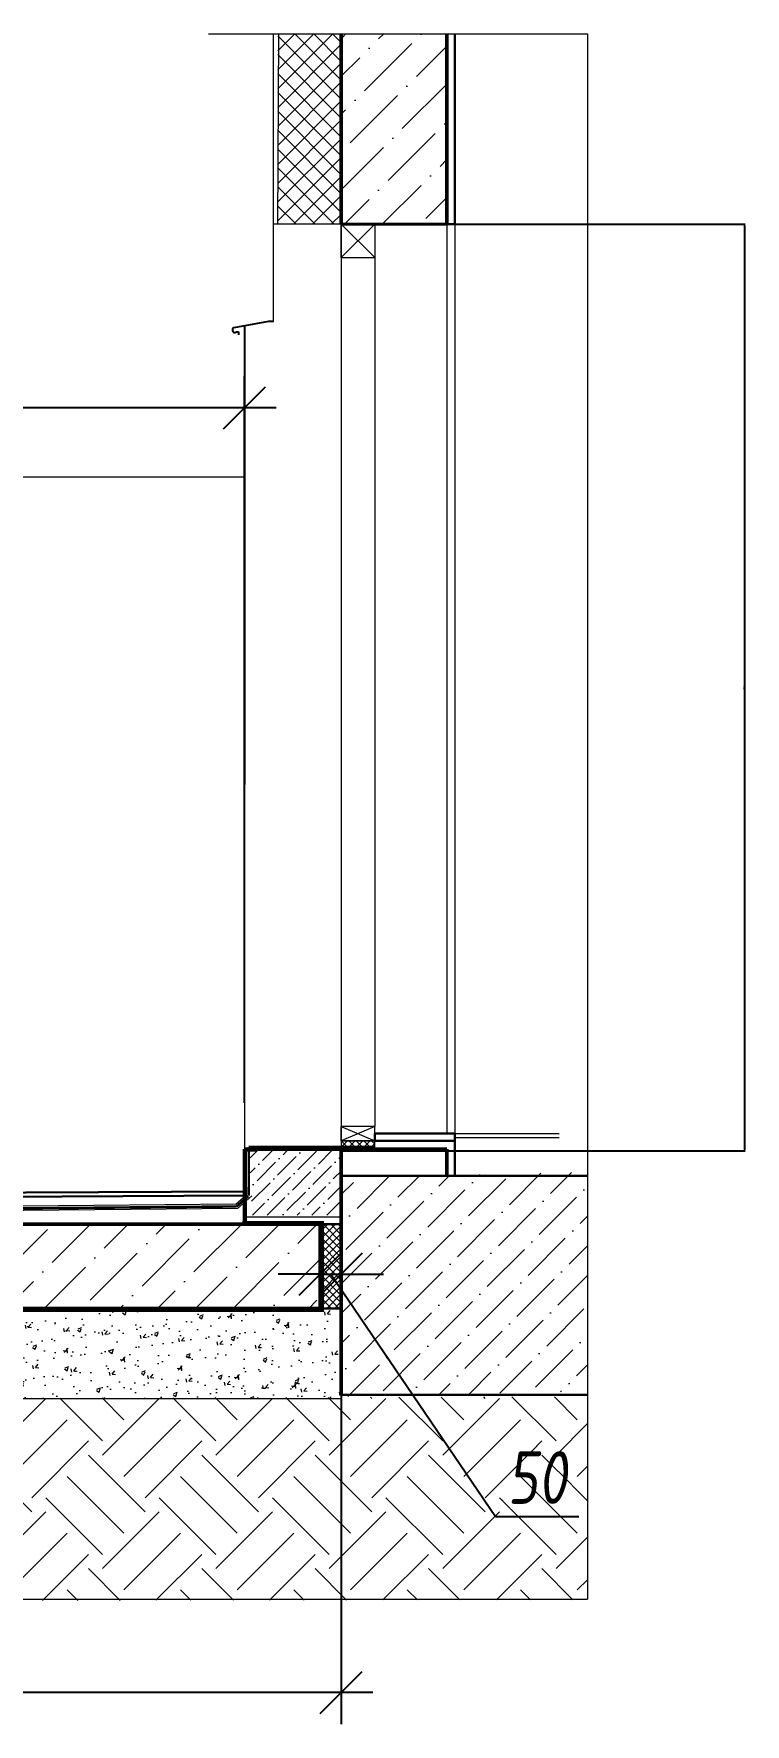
# Model space of a CAD drawing. Header units: millimetres. Extents: x -4447806 to 13389969, y -2188499 to 852203.
# Drawn here: x 3645602 to 3647293, y -650113 to -646098 of the extents above; entities that cross this region are included whole.
import ezdxf

# ---------------------------------------------------------------- set-up
doc = ezdxf.new("R2010")
doc.units = ezdxf.units.MM
doc.linetypes.add('DASHED', pattern=[19.05, 12.7, -6.35])
for name, color, linetype, lineweight in [('+АР_Стены внутренние', 250, 'Continuous', 18), ('_Гранит', 5, 'Continuous', 9), ('uchastok_Ном_пера__1', 7, 'Continuous', 13), ('А-Гидроизоляция', 152, 'Continuous', 5), ('А-отделка', 154, 'Continuous', 13), ('А-утеплитель', 63, 'Continuous', 5), ('А-Штрих_стяжка', 8, 'Continuous', 9), ('АР_ЖБ', 251, 'Continuous', 50), ('АР_ЖБ стены', 250, 'Continuous', 50), ('АР_Навесной фасад', 147, 'Continuous', 5), ('АР_Оси_Разм', 7, 'Continuous', 15), ('АР_Перегородки кирпич', 244, 'Continuous', 30), ('АР_Перекрытие', 250, 'Continuous', 30), ('АР_Размеры', 175, 'Continuous', 9), ('АР_Тонкие', 250, 'Continuous', 5), ('АР_Утеплитель', 250, 'Continuous', 9), ('АР_Штриховка', 252, 'Continuous', 0), ('АР_Штриховка монолит', 250, 'Continuous', 9), ('АР_Штукатурка', 155, 'Continuous', 30), ('МОНОЛИТ', 7, 'Continuous', 40), ('Окна', 153, 'Continuous', 9), ('Стены', 140, 'Continuous', 40), ('Штриховка монолита', 252, 'Continuous', 5)]:
    doc.layers.add(name, color=color, linetype=linetype, lineweight=lineweight)
doc.layers.add('PROFILE', color=7, linetype='Continuous')
doc.layers.add('UTEPLITEL', color=30, linetype='Continuous')
doc.styles.add('GOST 2.304', font='CS_Gost2304.shx')
doc.styles.get("Standard").update_dxf_attribs({"font": 'arial.ttf'})
doc.styles.add('Архитектурный размер', font='isocpeur.ttf', dxfattribs={"width": 0.8, "oblique": 8})
doc.dimstyles.new('ISO-25', dxfattribs={"dimtxt": 2.5, "dimasz": 2.5, "dimexe": 1.25, "dimexo": 0.625, "dimtad": 1, "dimtxsty": 'Standard', "dimcen": 2.5, "dimadec": 0, "dimazin": 0, "dimtfac": 1, "dimtmove": 0, "dimatfit": 3, "dimfxl": 1, "dimarcsym": 0})
doc.dimstyles.new('KK 100', dxfattribs={"dimscale": 100, "dimtxt": 3, "dimasz": 2, "dimexe": 1.5, "dimexo": 2, "dimtad": 1, "dimdec": 0, "dimtxsty": 'GOST 2.304', "dimblk": 'OBLIQUE', "dimcen": 2.5, "dimdle": 1.5, "dimadec": 0, "dimazin": 0, "dimtfac": 1, "dimtdec": 0, "dimtmove": 0, "dimatfit": 3, "dimarcsym": 0})

# ---------------------------------------------------------------- blocks, each defined once
blk = doc.blocks.new('_Oblique')
at = {"color": 0, "linetype": 'ByBlock', "lineweight": -2}
blk.add_line((-0.5, -0.5), (0.5, 0.5), dxfattribs=at)
blk = doc.blocks.new('*D795')
at = {"layer": 'Defpoints', "color": 0, "lineweight": 5, "transparency": 16777216}
for p in [(3646282.6, -649043.7, 80391.6), (3646332.9, -649043.7, 80391.6), (3646332.9, -649043.7)]:
    blk.add_point(p, dxfattribs=at)
at = {"layer": 'АР_Оси_Разм', "color": 0, "lineweight": -2, "transparency": 16777216}
for p, q in [((3646282.6, -648943.7), (3646282.6, -648968.7)), ((3646332.9, -648943.7), (3646332.9, -648968.7)), ((3646282.6, -649043.7), (3646182.6, -649043.7)), ((3646282.6, -649043.7), (3646332.9, -649043.7)), ((3646282.6, -649043.7), (3646332.9, -649043.7)), ((3646307.8, -649043.7), (3646699.7, -649619.3)), ((3646332.9, -649043.7), (3646432.9, -649043.7)), ((3646699.7, -649619.3), (3646897.2, -649619.3))]:
    blk.add_line(p, q, dxfattribs=at)
at = {"layer": 'АР_Оси_Разм', "color": 0, "lineweight": -2, "transparency": 16777216, "xscale": 100, "yscale": 100, "zscale": 100}
blk.add_blockref('_Oblique', (3646282.6, -649043.7), dxfattribs=at)
at = {"layer": 'АР_Оси_Разм', "color": 0, "lineweight": -2, "transparency": 16777216, "xscale": 100, "yscale": 100, "zscale": 100, "rotation": 180}
blk.add_blockref('_Oblique', (3646332.9, -649043.7), dxfattribs=at)
at = {"layer": 'АР_Оси_Разм', "color": 0, "lineweight": 9, "transparency": 16777216, "insert": (3646798.4, -649526.8), "char_height": 125, "attachment_point": 5, "style": 'Архитектурный размер', "bg_fill": 3, "box_fill_scale": 1.1, "bg_fill_color": 256, "bg_fill_true_color": 13158600, "bg_fill_transparency": 0}
blk.add_mtext('50', dxfattribs=at)
blk = doc.blocks.new('*D796')
at = {"layer": 'Defpoints', "color": 0, "lineweight": 5, "transparency": 16777216}
for p in [(3644502.4, -649125, 80391.6), (3646332.9, -649228.4, 80816.8), (3644502.4, -650037.6)]:
    blk.add_point(p, dxfattribs=at)
at = {"layer": 'АР_Оси_Разм', "color": 0, "lineweight": -2, "transparency": 16777216}
for p, q in [((3644502.4, -649225), (3644502.4, -650112.6)), ((3646332.9, -649328.4), (3646332.9, -650112.6)), ((3646407.9, -650037.6), (3644427.4, -650037.6))]:
    blk.add_line(p, q, dxfattribs=at)
at = {"layer": 'АР_Оси_Разм', "color": 0, "lineweight": -2, "transparency": 16777216, "xscale": 100, "yscale": 100, "zscale": 100, "rotation": 180}
blk.add_blockref('_Oblique', (3644502.4, -650037.6), dxfattribs=at)
at = {"layer": 'АР_Оси_Разм', "color": 0, "lineweight": -2, "transparency": 16777216, "xscale": 100, "yscale": 100, "zscale": 100}
blk.add_blockref('_Oblique', (3646332.9, -650037.6), dxfattribs=at)
at = {"layer": 'АР_Оси_Разм', "color": 0, "lineweight": 9, "transparency": 16777216, "insert": (3645417.7, -649945.1), "char_height": 125, "attachment_point": 5, "style": 'Архитектурный размер', "bg_fill": 3, "box_fill_scale": 1.1, "bg_fill_color": 256, "bg_fill_true_color": 13158600, "bg_fill_transparency": 0}
blk.add_mtext('1830', dxfattribs=at)
blk = doc.blocks.new('*D797')
at = {"layer": 'Defpoints', "color": 0, "lineweight": 5, "transparency": 16777216}
for p in [(3644702.4, -646986), (3644702.4, -647094.3, 80391.6), (3646102.9, -648736.8, 80391.6)]:
    blk.add_point(p, dxfattribs=at)
at = {"layer": 'АР_Оси_Разм', "color": 0, "lineweight": -2, "transparency": 16777216}
for p, q in [((3644702.4, -646994.3), (3644702.4, -646911)), ((3646102.9, -648636.8), (3646102.9, -646911)), ((3646177.9, -646986), (3644627.4, -646986))]:
    blk.add_line(p, q, dxfattribs=at)
at = {"layer": 'АР_Оси_Разм', "color": 0, "lineweight": -2, "transparency": 16777216, "xscale": 100, "yscale": 100, "zscale": 100, "rotation": 180}
blk.add_blockref('_Oblique', (3644702.4, -646986), dxfattribs=at)
at = {"layer": 'АР_Оси_Разм', "color": 0, "lineweight": -2, "transparency": 16777216, "xscale": 100, "yscale": 100, "zscale": 100}
blk.add_blockref('_Oblique', (3646102.9, -646986), dxfattribs=at)
at = {"layer": 'АР_Оси_Разм', "color": 0, "lineweight": 9, "transparency": 16777216, "insert": (3645102.7, -646893.5), "char_height": 125, "attachment_point": 5, "style": 'Архитектурный размер', "bg_fill": 3, "box_fill_scale": 1.1, "bg_fill_color": 256, "bg_fill_true_color": 13158600, "bg_fill_transparency": 0}
blk.add_mtext('1400', dxfattribs=at)
blk = doc.blocks.new('*D1189')
at = {"layer": 'Defpoints', "color": 0, "lineweight": 5, "ltscale": 500, "transparency": 16777216}
for p in [(3646458.2, -646550.3, -80391.6), (3647291.7, -646550.3), (3646332.9, -648750.9, 80394.1)]:
    blk.add_point(p, dxfattribs=at)
at = {"layer": 'АР_Размеры', "color": 0, "lineweight": -2, "ltscale": 500, "transparency": 16777216}
for p, q in [((3646458.8, -646550.3), (3647292.9, -646550.3)), ((3647291.7, -648748.4), (3647291.7, -646552.8)), ((3646333.5, -648750.9), (3647292.9, -648750.9))]:
    blk.add_line(p, q, dxfattribs=at)
at = {"layer": 'АР_Размеры', "color": 0, "lineweight": 5, "ltscale": 500, "transparency": 16777216}
for points in [[(3647291.2, -646552.8), (3647292.1, -646552.8), (3647291.7, -646550.3)], [(3647291.2, -648748.4), (3647292.1, -648748.4), (3647291.7, -648750.9)]]:
    blk.add_solid(points, dxfattribs=at)
at = {"layer": 'АР_Размеры', "color": 0, "lineweight": 13, "ltscale": 500, "transparency": 16777216, "insert": (3647289.5, -647650.6), "char_height": 2.5, "attachment_point": 5, "rotation": 90}
blk.add_mtext('2200,62', dxfattribs=at)

msp = doc.modelspace()

# ---------------------------------------------------------------- hatches: boundary and pattern name
at = {"layer": 'А-утеплитель'}
h = msp.add_hatch(dxfattribs=at)
h.set_pattern_fill('ANSI37', color=0, scale=4, style=0)
h.set_pattern_definition([(45, (-1470097.815, -1454074.936), (-8.98025612, 8.98025612), []), (135, (-1470097.815, -1454074.936), (-8.98025612, -8.98025612), [])])
h.paths.add_polyline_path([(3646412.89, -648726.798), (3646332.89, -648726.798), (3646332.212, -648746.797), (3646412.89, -648746.797)])
h = msp.add_hatch(dxfattribs=at)
h.set_pattern_fill('ANSI37', color=0, scale=4, style=0)
h.set_pattern_definition([(45, (-1470097.815, -1453938.936), (-8.98025612, 8.98025612), []), (135, (-1470097.815, -1453938.936), (-8.98025612, -8.98025612), [])])
h.paths.add_polyline_path([(3646332.89, -648925.261), (3646282.63, -648925.261), (3646282.63, -649125.04), (3646332.89, -649125.04)])
at = {"layer": 'АР_Утеплитель'}
h = msp.add_hatch(dxfattribs=at)
h.set_pattern_fill('ANSI37', color=256, scale=10, angle=270)
h.set_pattern_definition([(315, (-1470098.813, -1453737.316), (22.4506403, 22.4506403), []), (45, (-1470098.813, -1453737.316), (-22.4506403, 22.4506403), [])])
h.paths.add_polyline_path([(3646332.89, -646097.788), (3646332.653, -646550.258), (3646181.655, -646550.258), (3646181.892, -646097.788)])
at = {"layer": 'АР_Штриховка', "lineweight": 0, "true_color": 0x000000, "transparency": 33554559}
h = msp.add_hatch(dxfattribs=at)
h.set_pattern_fill('ANSI36', color=18, scale=20)
h.set_pattern_definition([(45, (3430670.935, -452360.825), (33.67596, 123.478522), [158.75, -31.75, 0, -31.75])])
h.paths.add_polyline_path([(3646584.528, -646097.788), (3646333.888, -646097.788), (3646332.89, -646550.258), (3646583.53, -646550.258)])
at = {"layer": 'АР_Штриховка монолит', "ltscale": 0.5, "transparency": 33554559}
h = msp.add_hatch(dxfattribs=at)
h.set_pattern_fill('ANSI36', color=252, scale=20)
h.set_pattern_definition([(45, (-1470697.815, -1453938.936), (33.67596045, 123.4785217), [158.75, -31.75, 0, -31.75])])
h.paths.add_polyline_path([(3646282.63, -648925.151), (3644502.449, -648925.263), (3644502.449, -649125.04), (3646282.63, -649124.93)])

# ---------------------------------------------------------------- linework, layer by layer
at = {"layer": 'uchastok_Ном_пера__1', "linetype": 'Continuous'}
for p, q in [((3646583.53, -646550.258), (3646583.53, -648709.734)), ((3646102.89, -648729.599, 80391.58), (3646102.89, -648746.797, 80391.58))]:
    msp.add_line(p, q, dxfattribs=at)
at = {"layer": 'А-Гидроизоляция', "linetype": 'DASHED', "const_width": 6, "elevation": 80391.58}
for points in [[(3646084.24, -648882.906), (3644730.053, -648895.435), (3644707.449, -648875.476)], [(3646084.24, -648882.906), (3646112.059, -648858.342)]]:
    msp.add_lwpolyline(points, dxfattribs=at)
at = {"layer": 'А-отделка', "lineweight": 30, "elevation": 80391.58}
msp.add_lwpolyline([(3646103.049, -648847.029), (3645235.581, -648851.472), (3645235.747, -648861.471), (3646103.215, -648857.027)], close=True, dxfattribs=at)
at = {"layer": 'А-утеплитель', "color": 0}
msp.add_lwpolyline([(3646412.89, -648726.798), (3646332.89, -648726.798), (3646332.89, -648746.798), (3646412.89, -648746.797)], close=True, dxfattribs=at)
at = {"layer": 'А-Штрих_стяжка'}
msp.add_line((3646108.47, -648854.697, 80391.58), (3646108.47, -648837.225, 80391.58), dxfattribs=at)
at = {"layer": 'А-Штрих_стяжка', "elevation": 80391.58}
for points in [[(3646082.461, -648877.662), (3644731.766, -648890.133), (3644712.448, -648873.075)], [(3646082.526, -648877.604), (3646108.47, -648854.697)], [(3646086.238, -648887.667), (3646120.021, -648857.837)], [(3646086.315, -648887.6), (3644728.055, -648900.196)]]:
    msp.add_lwpolyline(points, dxfattribs=at)
at = {"layer": 'АР_ЖБ'}
for p, q in [((3646332.89, -646550.258, 80391.58), (3646332.89, -646097.788, 80391.58)), ((3646583.53, -646550.258, 80391.58), (3646583.53, -646097.788, 80391.58)), ((3646102.89, -648925.04, 80391.58), (3646102.89, -648746.797, 80391.58)), ((3646583.53, -648810.297, 53359.49), (3646583.53, -648746.797, 80391.58))]:
    msp.add_line(p, q, dxfattribs=at)
at = {"layer": 'АР_ЖБ', "elevation": 80391.58}
msp.add_lwpolyline([(3644703.465, -648925.04), (3646282.63, -648925.04), (3646282.63, -649125.04), (3644502.449, -649125.04), (3644502.449, -648948.477)], dxfattribs=at)
at = {"layer": 'АР_Навесной фасад', "color": 18, "ltscale": 50, "true_color": 0x000000}
for p, q in [((3646850.368, -648710.297, 17230.942), (3646602.868, -648710.297)), ((3646850.368, -648720.297, 17230.942), (3646602.868, -648720.297))]:
    msp.add_line(p, q, dxfattribs=at)
at = {"layer": 'АР_Перекрытие', "color": 18, "linetype": 'ByBlock', "lineweight": 30, "true_color": 0x000000}
msp.add_line((3646918.021, -648810.297, 17230.942), (3646332.89, -648810.297, 80431.184), dxfattribs=at)
at = {"layer": 'АР_Тонкие', "color": 18, "true_color": 0x000000}
for p, q in [((3646017.006, -646097.788), (3646918.021, -646097.788)), ((3646918.021, -646097.788), (3646918.021, -649815.43, 81058.063))]:
    msp.add_line(p, q, dxfattribs=at)
at = {"layer": 'АР_Штукатурка', "lineweight": 30}
msp.add_line((3646583.53, -646550.258, -80391.58), (3646602.934, -646550.258, -80391.58), dxfattribs=at)
for points in [[(3646603.026, -646097.788), (3646603.009, -646550.258)], [(3646602.868, -648709.734), (3646602.868, -648810.297)]]:
    msp.add_lwpolyline(points, dxfattribs=at)
at = {"layer": 'АР_Штукатурка', "lineweight": 5}
msp.add_lwpolyline([(3646603.009, -646550.258), (3646602.934, -648709.734)], dxfattribs=at)
at = {"layer": 'АР_Штукатурка', "lineweight": 30}
msp.add_lwpolyline([(3646412.89, -648709.734), (3646602.868, -648709.734), (3646602.868, -648726.798), (3646412.89, -648726.798)], close=True, dxfattribs=at)
at = {"layer": 'МОНОЛИТ', "linetype": 'Continuous'}
for p, q in [((3646332.89, -646550.258, -80391.58), (3646583.53, -646550.258, -80391.58)), ((3644702.449, -648925.04, 80391.58), (3646102.89, -648925.04, 80391.58))]:
    msp.add_line(p, q, dxfattribs=at)
at = {"layer": 'Окна', "color": 0}
for p, q in [((3646171.892, -646782.138, 160783.161), (3646171.892, -646097.788, 160783.161)), ((3646182.24, -646550.258, 155616.134), (3646184.691, -646097.788, 123263.561)), ((3646332.89, -646550.258, 80391.58), (3646171.892, -646550.258, 160783.161)), ((3646332.89, -646629.297), (3646412.89, -646629.297))]:
    msp.add_line(p, q, dxfattribs=at)
for points in [[(3646332.89, -646097.788), (3646332.89, -648693.298)], [(3646412.89, -646550.258), (3646412.89, -648693.298)], [(3646412.89, -648693.298), (3646332.89, -648726.798), (3646332.89, -648693.298), (3646412.89, -648726.798)]]:
    msp.add_lwpolyline(points, dxfattribs=at)
at = {"layer": 'Окна', "color": 0, "elevation": 80391.58}
msp.add_lwpolyline([(3646412.89, -646550.258), (3646332.89, -646629.297), (3646332.89, -646550.258), (3646412.89, -646629.297)], dxfattribs=at)
at = {"layer": 'Окна', "color": 0}
msp.add_lwpolyline([(3646332.89, -648693.298), (3646332.89, -648726.798), (3646412.89, -648726.798), (3646412.89, -648693.298), (3646332.89, -648693.298)], close=True, dxfattribs=at)

# ---------------------------------------------------------------- dimensions: what is measured, and where the dimension line sits
at = {"layer": 'АР_Размеры', "lineweight": 13, "ltscale": 500}
dim = msp.add_linear_dim(base=(3647291.654, -646550.258), p1=(3646332.89, -648750.881, 80394.127), p2=(3646458.21, -646550.258, -80391.58), angle=90, dimstyle='ISO-25', dxfattribs=at)
dim.commit()
dim.dimension.update_dxf_attribs({"geometry": '*D1189', "text_midpoint": (3647289.527, -647650.57)})

# ---------------------------------------------------------------- next in the draw order: dimensions: what is measured, and where the dimension line sits
at = {"layer": 'АР_Оси_Разм', "color": 18, "lineweight": 9, "true_color": 0x000000}
for base, p1, p2, picture, middle in [((3644702.449, -646985.984), (3646102.89, -648736.797, 80391.58), (3644702.449, -647094.282, 80391.58), '*D797', (3645102.67, -646985.984)), ((3646332.89, -649043.749), (3646282.63, -649043.749, 80391.58), (3646332.89, -649043.749, 80391.58), '*D795', (3646729.654, -649619.297))]:
    dim = msp.add_linear_dim(base=base, p1=p1, p2=p2, dimstyle='KK 100', override={"dimtxt": 1.25, "dimasz": 1, "dimexe": 0.75, "dimexo": 1, "dimgap": 0.3, "dimtxsty": 'Архитектурный размер', "dimdle": 0.75, "dimtmove": 1, "dimtfill": 1}, dxfattribs=at)
    dim.commit()
    dim.dimension.update_dxf_attribs({"geometry": picture, "text_midpoint": middle, "dimtype": 160})

# ---------------------------------------------------------------- next in the draw order: hatches: boundary and pattern name
at = {"layer": 'АР_Штриховка', "lineweight": 0, "ltscale": 100, "true_color": 0x000000, "transparency": 33554559}
h = msp.add_hatch(dxfattribs=at)
h.set_pattern_fill('ANSI36', color=18, scale=200)
h.set_pattern_definition([(45, (3969483.654, -672094.797), (13.2582521, 48.6135912), [62.5, -12.5, 0, -12.5])])
h.paths.add_polyline_path([(3646333.888, -648903.797), (3646333.888, -648750.881), (3646116.303, -648750.881), (3646116.303, -648903.797)])

# ---------------------------------------------------------------- next in the draw order: linework, layer by layer
at = {"layer": '+АР_Стены внутренние', "color": 18, "lineweight": 25, "ltscale": 50, "true_color": 0x000000, "elevation": -1904.772}
msp.add_lwpolyline([(3646171.892, -646781.138), (3646159.703, -646780.909), (3646077.677, -646796.128, 0.88513828), (3646080.781, -646807.244), (3646083.862, -646805.692, -0.66056407), (3646088.619, -646809.296), (3646088.484, -646812.617)], format="xyb", dxfattribs=at)
at = {"layer": '+АР_Стены внутренние', "color": 18, "lineweight": 25, "ltscale": 50, "true_color": 0x000000}
msp.add_lwpolyline([(3646102.89, -646789.428), (3646102.941, -647032.853)], dxfattribs=at)
at = {"layer": '_Гранит', "color": 0, "lineweight": 9}
msp.add_line((3644723.213, -647149.729), (3646102.89, -647149.729), dxfattribs=at)
at = {"layer": 'PROFILE', "color": 0}
for p, q in [((3646130.89, -648749.26, 78093.361), (3646105.89, -648749.26, 78093.361)), ((3646105.89, -648749.26, 78093.361), (3646105.89, -648840.76, 78093.361)), ((3646106.89, -648750.26, 78093.361), (3646130.89, -648750.26, 78093.361)), ((3646106.89, -648840.76, 78093.361), (3646106.89, -648750.26, 78093.361))]:
    msp.add_line(p, q, dxfattribs=at)
at = {"layer": 'uchastok_Ном_пера__1', "linetype": 'Continuous'}
msp.add_line((3646103.887, -647033.691, 58386.893), (3646102.89, -648729.495, 80391.58), dxfattribs=at)
at = {"layer": 'UTEPLITEL', "color": 7, "lineweight": 9, "elevation": 80391.58}
msp.add_lwpolyline([(3646333.888, -648907.797), (3646333.888, -648746.797), (3646106.89, -648746.797), (3646106.89, -648907.797)], close=True, dxfattribs=at)
at = {"layer": 'А-Гидроизоляция', "linetype": 'DASHED', "const_width": 6, "elevation": 80391.58}
for points in [[(3646113.059, -648857.459), (3646113.059, -648741.917)], [(3646113.059, -648741.917), (3646412.89, -648741.917)]]:
    msp.add_lwpolyline(points, dxfattribs=at)
at = {"layer": 'АР_ЖБ'}
msp.add_line((3646102.89, -648746.797, 80391.58), (3646583.53, -648746.797, 80391.58), dxfattribs=at)
at = {"layer": 'АР_ЖБ стены', "lineweight": 30}
for p, q in [((3646282.63, -648925.04, 80391.58), (3646332.89, -648925.04, 80391.58)), ((3646282.63, -649125.04, 22539.795), (3646332.89, -649125.04, 22539.795))]:
    msp.add_line(p, q, dxfattribs=at)
at = {"layer": 'Стены', "lineweight": 15, "elevation": 80391.58}
msp.add_lwpolyline([(3646106.89, -648750.26), (3646106.89, -648925.261)], close=True, dxfattribs=at)

# ---------------------------------------------------------------- next in the draw order: dimensions: what is measured, and where the dimension line sits
at = {"layer": 'АР_Оси_Разм', "color": 18, "lineweight": 9, "true_color": 0x000000}
dim = msp.add_linear_dim(base=(3644502.449, -650037.619), p1=(3646332.89, -649228.394, 80816.765), p2=(3644502.449, -649125.044, 80391.58), dimstyle='KK 100', override={"dimtxt": 1.25, "dimasz": 1, "dimexe": 0.75, "dimexo": 1, "dimgap": 0.3, "dimtxsty": 'Архитектурный размер', "dimdle": 0.75, "dimtmove": 1, "dimtfill": 1}, dxfattribs=at)
dim.commit()
dim.dimension.update_dxf_attribs({"geometry": '*D796', "text_midpoint": (3645417.67, -649945.119)})

# ---------------------------------------------------------------- next in the draw order: hatches: boundary and pattern name
at = {"layer": 'АР_Перегородки кирпич', "lineweight": 0, "ltscale": 500, "true_color": 0x000000, "transparency": 33554610}
h = msp.add_hatch(dxfattribs=at)
h.set_pattern_fill('EARTH', color=18, scale=30, angle=45)
h.set_pattern_definition([(45, (3430070.93, -452368.39), (0, 269.40768), [190.5, -190.5]), (45, (3430020.42, -452317.87), (0, 269.40768), [190.5, -190.5]), (45, (3429969.9, -452267.36), (0, 269.40768), [190.5, -190.5]), (135, (3429969.9, -452233.68), (-269.40768, 0), [190.5, -190.5]), (135, (3430020.42, -452183.17), (-269.40768, 0), [190.5, -190.5]), (135, (3430070.93, -452132.66), (-269.40768, 0), [190.5, -190.5])])
h.paths.add_polyline_path([(3643905.261, -649043.858), (3643847.273, -649157.153), (3643696.747, -649220.012), (3643492.55, -649251.37), (3643288.69, -649209.093), (3643140.397, -649126.038), (3643064.991, -649038.761), (3643048.879, -648960.856), (3643050.981, -648932.199), (3643098.867, -648829.948), (3643255.878, -648745.205), (3643419.682, -648708.922), (3643625.453, -648709.454), (3643770.357, -648757.59), (3643861.991, -648847.161), (3643883.385, -648899.385)], flags=16)
h.paths.add_polyline_path([(3642757.721, -649822.485), (3642757.721, -648432.801), (3644497.449, -648433.309), (3644502.449, -649340.798), (3646918.153, -649334.797), (3646917.89, -649816.992)])
at = {"layer": 'АР_Штриховка', "lineweight": 0, "true_color": 0x000000, "transparency": 33554559}
h = msp.add_hatch(dxfattribs=at)
h.set_pattern_fill('ANSI36', color=18, scale=400)
h.set_pattern_definition([(45, (3135671.27, -940171.644), (26.5165043, 97.2271824), [125, -25, 0, -25])])
h.paths.add_polyline_path([(3646918.021, -648801.797), (3646332.89, -648814.301), (3646332.89, -649334.294), (3646918.021, -649321.797)])
at = {"layer": 'Штриховка монолита'}
h = msp.add_hatch(dxfattribs=at)
h.set_pattern_fill('AR-CONC', color=256, scale=0.5, style=0)
h.set_pattern_definition([(50, (-1470547.815, -1453938.93), (91.0923345, -7.9695428), [9.525, -104.775]), (355, (-1470547.815, -1453938.93), (-17.6217107, 95.5284226), [7.62, -83.8202921]), (100.4514447, (-1470540.22, -1453939.6), (73.4706235, 87.558876), [8.0950044, -89.0451223]), (46.1842, (-1470547.81, -1453913.53), (135.5395204, -21.021164), [14.2875, -157.1625]), (96.6355576, (-1470536.52, -1453915.28), (118.702067, 123.7130623), [12.1425116, -133.567804]), (351.1841512, (-1470547.81, -1453913.53), (118.702067, 123.7130623), [11.4299835, -125.729866]), (21, (-1470535.115, -1453919.88), (75.8071956, -51.1325991), [9.525, -104.775]), (326, (-1470535.115, -1453919.88), (30.9010142, 92.093983), [7.62, -83.82]), (71.451445, (-1470528.8, -1453924.14), (106.7082096, 40.9613844), [8.0950044, -89.0449688]), (37.5, (-1470547.815, -1453938.932), (1.54430163, 42.27751944), [0, -82.804, 0, -85.09, 0, -84.1375]), (7.5, (-1470547.815, -1453938.93), (33.40983126, 50.0902874), [0, -48.514, 0, -80.899, 0, -32.0675]), (327.5, (-1470576.136, -1453938.932), (67.79529758, -2.864372), [0, -31.75, 0, -99.06, 0, -131.445]), (317.5, (-1470588.836, -1453938.93), (74.0645907, 12.7132455), [0, -41.275, 0, -65.786, 0, -93.345])])
h.paths.add_polyline_path([(3646332.89, -649338.926), (3646332.89, -649130.297), (3644502.449, -649125.04), (3644502.449, -649338.669)])

# ---------------------------------------------------------------- next in the draw order: linework, layer by layer
at = {"layer": 'А-Гидроизоляция', "linetype": 'DASHED', "const_width": 6}
msp.add_lwpolyline([(3644707.449, -647184.154), (3644497.449, -647184.154), (3644497.449, -649130.76), (3646288.963, -649130.76), (3646288.963, -648920.76), (3646098.097, -648920.76)], dxfattribs=at)
at = {"layer": 'АР_ЖБ'}
msp.add_line((3646332.89, -649328.394), (3646332.89, -648746.797, 80391.58), dxfattribs=at)
at = {"layer": 'АР_Перекрытие', "color": 18, "linetype": 'ByBlock', "lineweight": 30, "true_color": 0x000000}
msp.add_line((3646918.021, -649330.29, 17230.942), (3646332.89, -649330.29), dxfattribs=at)
at = {"layer": 'АР_Тонкие', "color": 18, "true_color": 0x000000}
msp.add_line((3642757.721, -649815.43, 81058.063), (3646918.021, -649815.43, 81058.063), dxfattribs=at)
at = {"layer": 'Штриховка монолита', "color": 7, "elevation": 80391.58}
msp.add_lwpolyline([(3646332.89, -649125.04), (3644502.449, -649125.04), (3644502.449, -649338.797), (3646332.89, -649338.797)], dxfattribs=at)

doc.saveas('drawing.dxf')
